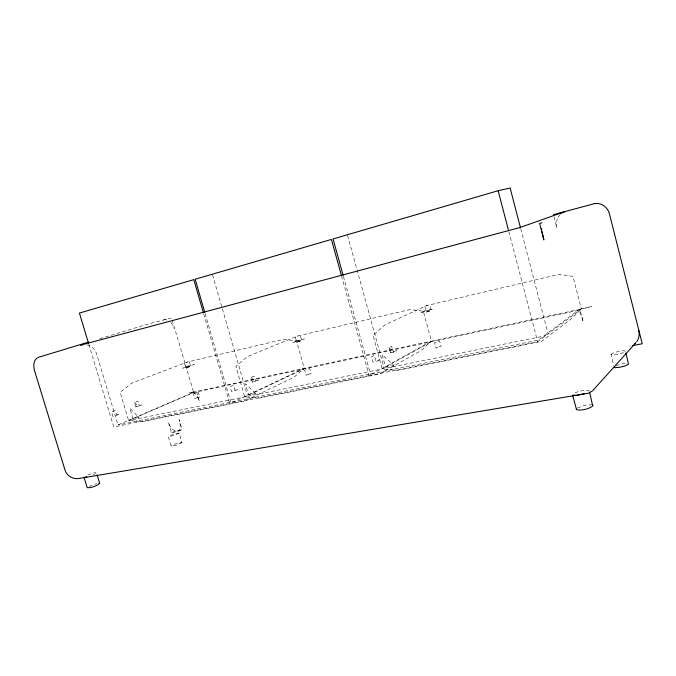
<?xml version="1.0" encoding="UTF-8"?>
<svg xmlns="http://www.w3.org/2000/svg" width="676" height="676" viewBox="0 0 676 676"><rect width="100%" height="100%" fill="white"/><g stroke="black" fill="none" stroke-linecap="round" stroke-linejoin="round"><path stroke-width="0.51" stroke-dasharray="3.38 2.54" d="M99.752 338.701L146.946 324.37L171.56 317.948L193.64 392.257L117.97 424.959L96.381 353.185C95.037 348.571 90.643 345.233 85.928 344.726M181.988 442.501L176.909 445.036L171.138 446.067L168.332 436.595L173.453 434.136L179.199 433.062L181.988 442.501L176.242 443.54L171.138 446.067M179.199 433.062L174.095 435.521L168.332 436.595M610.96 354.587L612.904 353.159L617.906 351.571L623.078 350.743L625.435 351.157L623.534 352.585L618.464 354.199L613.242 355.027L610.96 354.587L613.673 365.209M588.948 391.396L588.923 390.424L585.01 390.179L578.715 391.438L573.654 393.466M558.207 217.047L558.562 216.472M343.433 276.408L370.837 375.307L537.665 341.786L581.36 309.025L572.961 276.34L559.179 274.312L426.615 305.594L385.1 324.793L373 335.397L382.261 368.961L397.615 370.355L541.392 341.498L570.772 319.224L581.36 309.025L432.944 340.797L382.261 368.961L545.794 335.693M192.829 392.748L578.174 310.368L579.788 312.101L582.112 318.075A23.381 6.456 77.7 0 1 583.227 321.996L579.898 309.059L591.711 306.524A19.19 2.239 -13.8 0 0 587.343 307.529L578.504 310.174A5.231 0.6 -13.8 0 0 578.073 310.419L538.206 340.155L117.97 424.959M95.595 473.724C98.214 470.724 87.103 475.16 85.945 475.727M205.149 313.672L231.167 403.378L369.189 375.645L431.457 341.118L423.353 311.205L409.74 309.574L297.541 336.048L247.729 356.413L235.873 366.291L244.72 396.939L259.694 398.037L379.473 373.997L420.92 350.65L431.457 341.118L305.56 368.065L244.72 396.939L380.639 369.29M577.431 407.991L584.613 405.372L591.838 404.747M390.475 352.872L393.947 352.128L396.516 350.76L393.795 351.343M390.17 351.765L389.046 347.667L391.641 346.323L392.756 350.396M424.765 306.448L426.277 312.05L431.347 310.419L429.843 304.834M88.86 344.405L113.72 426.978L229.789 403.648L304.285 368.335L296.494 340.772L283.168 339.436L186.973 362.133L131.702 383.123L120.176 392.367L128.617 420.565L143.135 421.427L244.45 401.096L293.908 377.284L304.285 368.335L196.141 391.488L128.617 420.565L243.368 397.218M89.164 486.289L96.727 483.602M252.376 382.185L258.376 380.157L256.086 380.639M252.925 382.126A1.022 0.828 65.7 0 1 252.148 381.171L251.007 377.428L254.108 376.042L255.182 379.768M93.237 474.865L94.564 474.273M426.269 305.755L427.3 305.434M295.302 336.961L296.764 342.115L301.741 340.543L300.288 335.397M135.775 406.927L141.664 404.983L139.721 405.397M136.273 406.825L136.273 406.825A0.938 0.71 67.2 0 1 135.555 405.997L134.473 402.558L137.896 401.155L138.918 404.586M297.094 336.234L298.099 335.913M616.098 365.648L622.959 363.671L627.489 363.291M184.472 363.088L185.866 367.854L190.725 366.341L189.331 361.575M186.5 362.311L187.353 362.049M426.277 312.05L431.347 310.419M296.764 342.115L301.741 340.543M185.866 367.854L190.725 366.341M428.128 311.171L428.736 311.028M188.359 366.891L188.807 366.781M298.995 341.177L299.51 341.059M629.677 346.137L630.319 345.994M193.023 392.68L195.491 393.795L198.254 398.308A18.387 11.669 79 0 1 199.344 401.367L196.378 391.218L189.086 392.781A14.526 1.394 -16.5 0 1 191.46 392.325L193.64 392.224M168.51 422.703L171.451 432.632L178.548 431.296L182.097 429.59L179.165 419.661C179.951 423.032 182.283 431.601 176.605 431.305A9.016 6.929 65.5 0 1 173.419 429.919L173.031 429.64A11.078 8.526 65.5 0 1 168.552 422.694M389.046 347.667L393.947 352.128M251.007 377.428L255.291 381.56M134.473 402.558L138.259 406.403M203.746 313.918L229.789 403.648M212.551 274.828L247.323 395.342M341.566 276.028L369.189 375.645M347.565 235.442L383.968 367.448M508.825 231.555L537.665 341.786M520.765 228.834L548.143 333.927M553.957 216.726L556.847 227.93M256.086 380.732A0.98 0.803 65.7 0 1 255.258 379.768M139.721 405.482A0.904 0.684 67.2 0 1 138.986 404.586M393.787 351.444A1.073 0.955 61.2 0 1 392.849 350.396M391.125 352.796A1.115 0.989 61.3 0 1 390.246 351.765M556.914 227.913A14.644 14.517 -33.9 0 1 558.156 217.021M163.634 319.832A8.957 6.997 71.1 0 1 167.656 320.28M170.749 322.536A11.298 8.813 71 0 1 173.876 328.257M180.543 429.911A13.816 1.791 -17 0 0 179.317 430.19L172.101 432.353A3.929 0.507 -17 0 0 171.451 432.632M558.587 216.489A11.576 11.475 -38.8 0 1 560.252 214.402M437.845 347.101L436.054 348.14L434.541 342.571L439.577 340.873L441.082 346.425L437.845 347.101M379.354 359.911L376.574 361.381L373.008 362.133L371.513 356.734L374.31 355.28L375.797 360.654L379.354 359.911M308.34 374.259L306.152 375.332L304.707 370.203L309.65 368.572L311.095 373.684L308.34 374.259M424.841 310.859L420.387 312.963L432.513 309.076L424.841 310.859M237.842 389.537L231.564 391.666L230.144 386.748L233.465 385.269L234.876 390.153L237.842 389.537M197.341 397.539L194.891 398.62L193.497 393.871L198.33 392.3L199.716 397.04L197.341 397.539M119.01 414.413L112.858 416.458L111.498 411.946L115.148 410.45L116.5 414.946L119.01 414.413M297.761 340.476L292.404 342.707L304.31 338.946L297.761 340.476M188.646 365.902L182.681 368.209L194.299 364.584L188.646 365.902M138.926 417.472L132.978 418.689L129.834 408.194L138.926 417.472M255.672 393.635L248.675 395.063L245.388 383.664L255.672 393.635M393.922 365.412L385.582 367.119L382.143 354.638L393.922 365.412"/><path stroke-width="1.01" d="M625.925 353.1L628.486 364.187L625.3 365.834L619.799 367.271L615.261 367.634L614.476 367.457L614.349 366.722M589.726 392.798L592.742 406.082C588.162 409.124 581.994 410.822 576.56 409.724L572.749 395.646M576.29 409.259L576.586 408.667M97.091 474.856L99.727 483.517C96.33 486.036 91.311 488.08 87.187 487.692L84.246 478.042M636.741 341.701L637.122 341.152A15.117 14.188 17.4 0 0 638.676 330.463M635.888 342.715L592.539 390.855L588.306 393.263L79.565 478.397C73.608 479.63 66.806 476.191 65.048 470.209L34.611 370.921C33.166 366.367 33.166 359.226 38.498 357.3L88.708 342.056M541.991 222.734L539.617 223.502L543.876 239.963L542.101 231.598M635.423 343.188L634.426 344.033M564.637 211.681L519.548 227.66L520.106 227.499L80.621 345.14L82.582 344.743M584.368 393.669L576.62 395.384L572.758 395.105M520.503 227.82L510.135 188.029L498.144 190.725L333.048 238.958L343.146 275.394M553.433 214.681L594.179 203.704M86.917 476.952L84.103 477.273M632.787 345.546L642.115 343.788A5.408 0.853 -12.7 0 0 642.192 343.56L609.498 214.089C608.028 207.439 601.108 202.124 594.229 203.696M98.949 483.247L99.727 483.517M592.7 405.042L593.004 405.499M88.556 343.391L79.413 313.056L193.801 279.636L203.451 312.912M204.853 312.658L195.153 279.239L331.417 239.431L341.287 275.005M498.144 190.725L508.563 230.533M541.704 228.691L541.789 229.384M561.756 213.134A11.576 11.475 -38.8 0 1 562.297 212.771M562.855 212.441A11.576 11.475 -38.8 0 1 565.246 211.453"/></g></svg>
